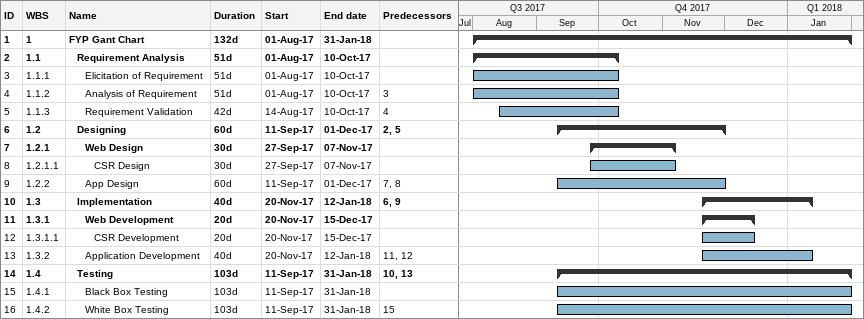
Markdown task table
| ID | WBS | Task | Duration | Start | Finish | Predecessors |
|---|---|---|---|---|---|---|
| 1 | 1 | **FYP Gant Chart** | 132d | 2017-08-01 | 2018-01-31 |  |
| 2 | 1.1 | **Requirement Analysis** | 51d | 2017-08-01 | 2017-10-10 |  |
| 3 | 1.1.1 | Elicitation of Requirement | 51d | 2017-08-01 | 2017-10-10 |  |
| 4 | 1.1.2 | Analysis of Requirement | 51d | 2017-08-01 | 2017-10-10 | 3 |
| 5 | 1.1.3 | Requirement Validation | 42d | 2017-08-14 | 2017-10-10 | 4 |
| 6 | 1.2 | **Designing** | 60d | 2017-09-11 | 2017-12-01 | 2, 5 |
| 7 | 1.2.1 | **Web Design** | 30d | 2017-09-27 | 2017-11-07 |  |
| 8 | 1.2.1.1 | CSR Design | 30d | 2017-09-27 | 2017-11-07 |  |
| 9 | 1.2.2 | App Design | 60d | 2017-09-11 | 2017-12-01 | 7, 8 |
| 10 | 1.3 | **Implementation** | 40d | 2017-11-20 | 2018-01-12 | 6, 9 |
| 11 | 1.3.1 | **Web Development** | 20d | 2017-11-20 | 2017-12-15 |  |
| 12 | 1.3.1.1 | CSR Development | 20d | 2017-11-20 | 2017-12-15 |  |
| 13 | 1.3.2 | Application Development | 40d | 2017-11-20 | 2018-01-12 | 11, 12 |
| 14 | 1.4 | **Testing** | 103d | 2017-09-11 | 2018-01-31 | 10, 13 |
| 15 | 1.4.1 | Black Box Testing | 103d | 2017-09-11 | 2018-01-31 |  |
| 16 | 1.4.2 | White Box Testing | 103d | 2017-09-11 | 2018-01-31 | 15 |
